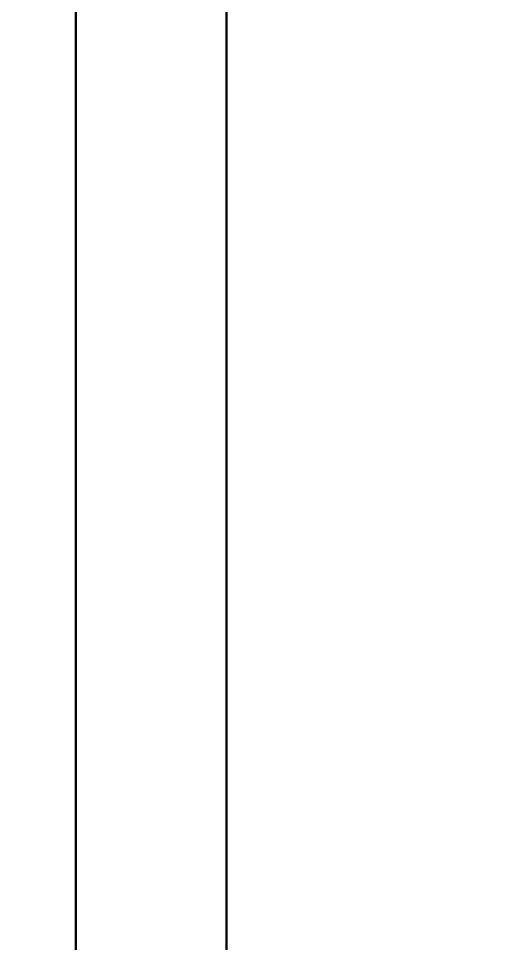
# Model space of a CAD drawing. Header units: millimetres. Extents: x -1250 to 1275, y -353 to 400.
# Drawn here: x -840.7 to -792.6, y -223.4 to -131.4 of the extents above; entities that cross this region are included whole.
import ezdxf

# ---------------------------------------------------------------- set-up
doc = ezdxf.new("R2010")
doc.units = ezdxf.units.MM
doc.layers.add('I-FURN', color=7, linetype='Continuous', lineweight=40)

# ---------------------------------------------------------------- blocks, each defined once
blk = doc.blocks.new('Modulo 3 gavetas - Modulo 3 gavetas-207541-Vista 1')
at = {"layer": 'I-FURN', "color": 7, "true_color": 0xf5f5f3}
mesh = blk.add_polyface(dxfattribs=at)
corners = [(-190, 636.751, 700.389), (-190, 151.423, 700.389), (-175, 151.423, 700.389), (-175, 621.751, 700.389), (175, 621.751, 700.389), (175, 151.423, 700.389), (190, 151.423, 700.389), (190, 636.751, 700.389)]
mesh.append_faces([[corners[k] for k in face] for face in [(3, 0, 1, 2)]], dxfattribs={"vtx0": -1, "color": 7})
mesh.append_faces([[corners[k] for k in face] for face in [(0, 3, 4, 7)]], dxfattribs={"vtx0": -1, "vtx2": -1, "color": 7})
mesh.append_faces([[corners[k] for k in face] for face in [(6, 7, 4, 5)]], dxfattribs={"vtx1": -1, "color": 7})
mesh = blk.add_polyface(dxfattribs=at)
corners = [(-190, 636.751, 20), (190, 636.751, 20), (190, 151.423, 20), (175, 151.423, 20), (175, 621.751, 20), (-175, 621.751, 20), (-175, 151.423, 20), (-190, 151.423, 20)]
mesh.append_faces([[corners[k] for k in face] for face in [(4, 5, 0, 1)]], dxfattribs={"vtx1": -1, "vtx3": -1, "color": 7})
mesh.append_faces([[corners[k] for k in face] for face in [(2, 3, 4, 1)]], dxfattribs={"vtx2": -1, "color": 7})
mesh.append_faces([[corners[k] for k in face] for face in [(5, 6, 7, 0)]], dxfattribs={"vtx3": -1, "color": 7})
mesh = blk.add_polyface(dxfattribs=at)
corners = [(190, 636.751, 700.389), (190, 151.423, 700.389), (190, 151.423, 20), (190, 636.751, 20)]
mesh.append_faces([[corners[k] for k in face] for face in [(3, 0, 1, 2)]], dxfattribs={"color": 7})
mesh = blk.add_polyface(dxfattribs=at)
corners = [(175, 151.423, 700.389), (175, 621.751, 700.389), (175, 621.751, 20), (175, 151.423, 20)]
mesh.append_faces([[corners[k] for k in face] for face in [(3, 0, 1, 2)]], dxfattribs={"color": 7})

msp = doc.modelspace()

# ---------------------------------------------------------------- block references
at = {"layer": 'I-FURN', "color": 7, "true_color": 0xf5f5f3}
msp.add_blockref('Modulo 3 gavetas - Modulo 3 gavetas-207541-Vista 1', (-1010, -486.423), dxfattribs=at)

# ---------------------------------------------------------------- meshes
at = {"layer": 'I-FURN', "color": 7, "true_color": 0xf7f7f7}
mesh = msp.add_polyface(dxfattribs=at)
corners = [(-1225, -350, 725), (1225, -350, 725), (1225, 350, 725), (-1225, 350, 725), (136.273, 208.163, 725), (136.273, 89.969, 725), (-133.244, 89.969, 725), (-133.244, 208.163, 725)]
mesh.append_faces([[corners[k] for k in face] for face in [(7, 3, 6)]], dxfattribs={"vtx0": -1, "vtx1": -1, "color": 7})
mesh.append_faces([[corners[k] for k in face] for face in [(5, 1, 2, 4), (1, 5, 6)]], dxfattribs={"vtx0": -1, "vtx2": -1, "color": 7})
mesh.append_faces([[corners[k] for k in face] for face in [(6, 3, 0, 1)]], dxfattribs={"vtx0": -1, "vtx3": -1, "color": 7})
mesh.append_faces([[corners[k] for k in face] for face in [(2, 3, 7, 4)]], dxfattribs={"vtx1": -1, "vtx3": -1, "color": 7})
mesh = msp.add_polyface(dxfattribs=at)
corners = [(-1225, -350, 700), (-1225, 350, 700), (1225, 350, 700), (1225, -350, 700), (136.273, 208.163, 700), (-133.244, 208.163, 700), (-133.244, 89.969, 700), (136.273, 89.969, 700)]
mesh.append_faces([[corners[k] for k in face] for face in [(7, 3, 6)]], dxfattribs={"vtx0": -1, "vtx1": -1, "color": 7})
mesh.append_faces([[corners[k] for k in face] for face in [(2, 4, 5, 1), (1, 5, 6)]], dxfattribs={"vtx0": -1, "vtx2": -1, "color": 7})
mesh.append_faces([[corners[k] for k in face] for face in [(0, 1, 6, 3)]], dxfattribs={"vtx1": -1, "vtx2": -1, "color": 7})
mesh.append_faces([[corners[k] for k in face] for face in [(2, 3, 7, 4)]], dxfattribs={"vtx1": -1, "vtx3": -1, "color": 7})

doc.saveas('drawing.dxf')
